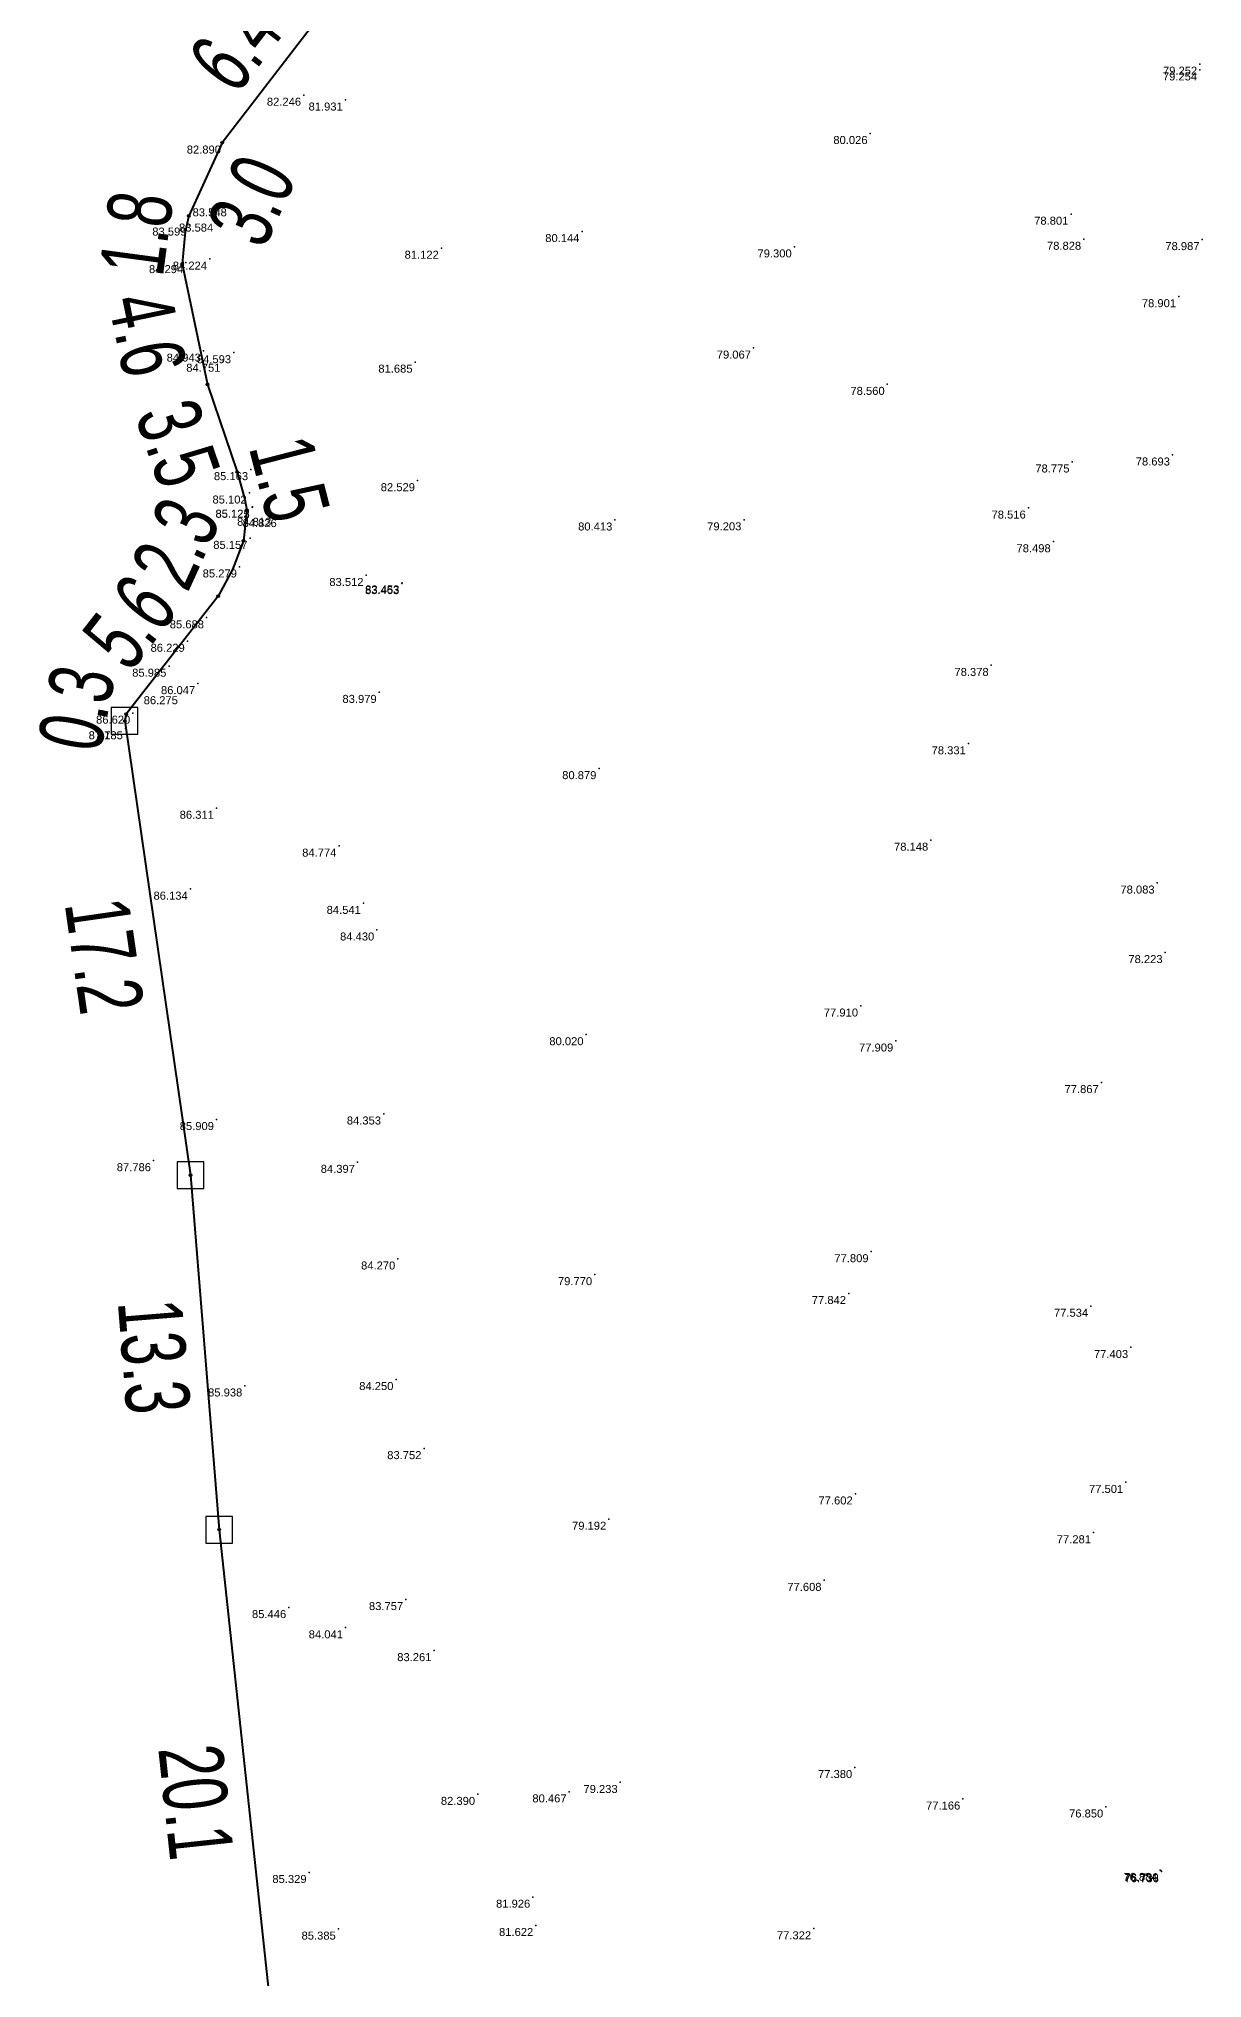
# Model space of a CAD drawing. Header units: millimetres. Extents: x 706139 to 707011, y 753722 to 954403.
# Drawn here: x 706291.1 to 706334.7, y 954112.8 to 954185.6 of the extents above; entities that cross this region are included whole.
import ezdxf
from ezdxf.enums import TextEntityAlignment as Align

# ---------------------------------------------------------------- set-up
doc = ezdxf.new("R2010")
doc.units = ezdxf.units.MM
doc.linetypes.add('SOLID_LINE', pattern=[0])
doc.layers.add('BD', color=1, linetype='Continuous', lineweight=40)
doc.layers.add('BD SYMBOL', color=7, linetype='Continuous', lineweight=30)
for name, color, linetype in [('dim', 7, 'Continuous'), ('Height', 7, 'Continuous'), ('SY SYMBOL', 7, 'Continuous')]:
    doc.layers.add(name, color=color, linetype=linetype)
doc.styles.add('DIM', font='ARIALN.TTF', dxfattribs={"width": 0.8, "height": 2.4})
doc.styles.get("Standard").update_dxf_attribs({"font": 'arial.ttf'})
doc.dimstyles.get("Standard").update_dxf_attribs({"dimtxt": 0.18, "dimasz": 0.18, "dimexe": 0.18, "dimexo": 0.0625, "dimgap": 0.09, "dimtad": 0, "dimtih": 1, "dimtoh": 1, "dimdec": 4, "dimzin": 0, "dimdsep": 46, "dimtxsty": 'Standard', "dimcen": 0.09, "dimadec": 0, "dimazin": 0, "dimtfac": 1, "dimtdec": 4, "dimtofl": 0, "dimtmove": 0, "dimatfit": 3, "dimfxl": 1, "dimtolj": 1, "dimtzin": 0, "dimarcsym": 0})

# ---------------------------------------------------------------- blocks, each defined once
blk = doc.blocks.new('BD')
at = {"linetype": 'ByBlock'}
for p, q in [((-0.037, -0.034), (0.037, 0.034)), ((-0.035, 0.035), (0.035, -0.035))]:
    blk.add_line(p, q, dxfattribs=at)
blk.add_circle((0, 0), 0.05)
blk.add_point((0, 0))
blk = doc.blocks.new('SYSTONE')
at = {"color": 6}
blk.add_polyline3d([(-0.256, -0.003, 0), (-0.256, -0.253, 0), (0.244, -0.253, 0), (0.244, 0.247, 0), (-0.256, 0.247, 0), (-0.256, -0.003, 0)], close=True, dxfattribs=at)
blk.add_point((0, 0), dxfattribs=at)
blk = doc.blocks.new('*D229')
at = {"layer": 'Defpoints', "color": 0, "transparency": 16777216}
for p in [(707544.743, 954098.231), (707546.692, 954098.44), (707548.837, 954078.446)]:
    blk.add_point(p, dxfattribs=at)
at = {"layer": 'dim', "color": 0, "transparency": 16777216, "insert": (707545.815, 954088.234), "char_height": 2.4, "attachment_point": 5, "rotation": 276.1234, "style": 'DIM'}
blk.add_mtext('\\A1;20.1', dxfattribs=at)
blk = doc.blocks.new('*D230')
at = {"layer": 'Defpoints', "color": 0, "transparency": 16777216}
for p in [(707543.71, 954111.581), (707545.62, 954111.735), (707546.692, 954098.44)]:
    blk.add_point(p, dxfattribs=at)
at = {"layer": 'dim', "color": 0, "transparency": 16777216, "insert": (707544.246, 954104.934), "char_height": 2.4, "attachment_point": 5, "rotation": 274.60989, "style": 'DIM'}
blk.add_mtext('\\A1;13.3', dxfattribs=at)
blk = doc.blocks.new('*D231')
at = {"layer": 'Defpoints', "color": 0, "transparency": 16777216}
for p in [(707543.163, 954128.761), (707541.166, 954128.473), (707545.62, 954111.735)]:
    blk.add_point(p, dxfattribs=at)
at = {"layer": 'dim', "color": 0, "transparency": 16777216, "insert": (707542.394, 954119.96), "char_height": 2.4, "attachment_point": 5, "rotation": 278.21159, "style": 'DIM'}
blk.add_mtext('\\A1;17.2', dxfattribs=at)
blk = doc.blocks.new('*D232')
at = {"layer": 'Defpoints', "color": 0, "transparency": 16777216}
for p in [(707541.385, 954129.373), (707543.163, 954128.761), (707543.213, 954129.02)]:
    blk.add_point(p, dxfattribs=at)
at = {"layer": 'dim', "color": 0, "transparency": 16777216, "insert": (707541.36, 954129.243), "char_height": 2.4, "attachment_point": 5, "rotation": 79.07345, "style": 'DIM'}
blk.add_mtext('\\A1;0.3', dxfattribs=at)
blk = doc.blocks.new('*D233')
at = {"layer": 'Defpoints', "color": 0, "transparency": 16777216}
for p in [(707545.07, 954134.678), (707546.657, 954133.442), (707543.213, 954129.02)]:
    blk.add_point(p, dxfattribs=at)
at = {"layer": 'dim', "color": 0, "transparency": 16777216, "insert": (707543.348, 954132.467), "char_height": 2.4, "attachment_point": 5, "rotation": 52.08736, "style": 'DIM'}
blk.add_mtext('\\A1;5.6', dxfattribs=at)
blk = doc.blocks.new('*D234')
at = {"layer": 'Defpoints', "color": 0, "transparency": 16777216}
for p in [(707545.545, 954136.457), (707547.606, 954135.513), (707546.657, 954133.442)]:
    blk.add_point(p, dxfattribs=at)
at = {"layer": 'dim', "color": 0, "transparency": 16777216, "insert": (707545.071, 954135.422), "char_height": 2.4, "attachment_point": 5, "rotation": 65.3812, "style": 'DIM'}
blk.add_mtext('\\A1;2.3', dxfattribs=at)
blk = doc.blocks.new('*D235')
at = {"layer": 'Defpoints', "color": 0, "transparency": 16777216}
for p in [(707547.37, 954138.098), (707549.141, 954138.553), (707547.739, 954136.662)]:
    blk.add_point(p, dxfattribs=at)
at = {"layer": 'dim', "color": 0, "transparency": 16777216, "insert": (707549.326, 954137.835), "char_height": 2.4, "attachment_point": 5, "rotation": 284.41115, "style": 'DIM'}
blk.add_mtext('\\A1;1.5', dxfattribs=at)
blk = doc.blocks.new('*D236')
at = {"layer": 'Defpoints', "color": 0, "transparency": 16777216}
for p in [(707546.253, 954141.379), (707544.583, 954140.811), (707547.37, 954138.098)]:
    blk.add_point(p, dxfattribs=at)
at = {"layer": 'dim', "color": 0, "transparency": 16777216, "insert": (707545.142, 954139.17), "char_height": 2.4, "attachment_point": 5, "rotation": 288.80088, "style": 'DIM'}
blk.add_mtext('\\A1;3.5', dxfattribs=at)
blk = doc.blocks.new('*D237')
at = {"layer": 'Defpoints', "color": 0, "transparency": 16777216}
for p in [(707543.524, 954145.523), (707545.313, 954145.895), (707546.253, 954141.379)]:
    blk.add_point(p, dxfattribs=at)
at = {"layer": 'dim', "color": 0, "transparency": 16777216, "insert": (707543.994, 954143.265), "char_height": 2.4, "attachment_point": 5, "rotation": 281.75816, "style": 'DIM'}
blk.add_mtext('\\A1;4.6', dxfattribs=at)
blk = doc.blocks.new('*D238')
at = {"layer": 'Defpoints', "color": 0, "transparency": 16777216}
for p in [(707543.73, 954147.947), (707545.555, 954147.702), (707545.313, 954145.895)]:
    blk.add_point(p, dxfattribs=at)
at = {"layer": 'dim', "color": 0, "transparency": 16777216, "insert": (707543.609, 954147.043), "char_height": 2.4, "attachment_point": 5, "rotation": 82.37213, "style": 'DIM'}
blk.add_mtext('\\A1;1.8', dxfattribs=at)
blk = doc.blocks.new('*D239')
at = {"layer": 'Defpoints', "color": 0, "transparency": 16777216}
for p in [(707546.809, 954150.443), (707548.549, 954149.647), (707545.555, 954147.702)]:
    blk.add_point(p, dxfattribs=at)
at = {"layer": 'dim', "color": 0, "transparency": 16777216, "insert": (707547.922, 954148.277), "char_height": 2.4, "attachment_point": 5, "rotation": 65.41603, "style": 'DIM'}
blk.add_mtext('\\A1;3.0', dxfattribs=at)
blk = doc.blocks.new('*D240')
at = {"layer": 'Defpoints', "color": 0, "transparency": 16777216}
for p in [(707549.277, 954156.656), (707550.727, 954155.542), (707546.809, 954150.443)]:
    blk.add_point(p, dxfattribs=at)
at = {"layer": 'dim', "color": 0, "transparency": 16777216, "insert": (707547.318, 954154.106), "char_height": 2.4, "attachment_point": 5, "rotation": 52.46183, "style": 'DIM'}
blk.add_mtext('\\A1;6.4', dxfattribs=at)
blk = doc.blocks.new('FGHFGH')
at = {"layer": 'BD'}
for p, q in [((707550.72674, 954155.5422), (707546.80874, 954150.4432)), ((707546.80874, 954150.4432), (707545.55474, 954147.7022)), ((707545.55474, 954147.7022), (707545.41974, 954147.1002)), ((707545.41974, 954147.1002), (707545.31274, 954145.8952)), ((707545.31274, 954145.8952), (707546.25274, 954141.3792)), ((707546.25274, 954141.3792), (707547.36974, 954138.0982)), ((707547.36974, 954138.0982), (707547.66074, 954137.0652)), ((707547.73874, 954136.6622), (707547.60574, 954135.5132)), ((707547.66074, 954137.0652), (707547.73874, 954136.6622)), ((707547.60574, 954135.5132), (707547.19774, 954134.4372)), ((707547.19774, 954134.4372), (707546.65674, 954133.4422)), ((707546.65674, 954133.4422), (707543.21274, 954129.0202)), ((707543.21274, 954129.0202), (707543.16274, 954128.7612)), ((707543.16274, 954128.7612), (707545.61974, 954111.7352)), ((707545.61974, 954111.7352), (707546.69174, 954098.4402)), ((707546.69174, 954098.4402), (707548.83674, 954078.4462))]:
    blk.add_line(p, q, dxfattribs=at)
at = {"layer": 'BD SYMBOL'}
for p in [(707546.80874, 954150.4432), (707545.55474, 954147.7022), (707545.31274, 954145.8952), (707546.25274, 954141.3792), (707547.36974, 954138.0982), (707547.73874, 954136.6622), (707547.60574, 954135.5132), (707546.65674, 954133.4422), (707543.16274, 954128.7612), (707543.21274, 954129.0202), (707545.61974, 954111.7352), (707546.69174, 954098.4402)]:
    blk.add_blockref('BD', p, dxfattribs=at)
at = {"layer": 'SY SYMBOL', "xscale": 2, "yscale": 2, "zscale": 2}
for p in [(707543.16274, 954128.7692), (707545.62774, 954111.7392), (707546.70374, 954098.4382)]:
    blk.add_blockref('SYSTONE', p, dxfattribs=at)
at = {"layer": 'dim'}
for p1, p2, distance, picture, middle in [((707546.80874, 954150.4432), (707550.72674, 954155.5422), 1.82771, '*D240', (707547.31846, 954154.10631)), ((707545.55474, 954147.7022), (707546.80874, 954150.4432), -1.91362, '*D239', (707547.9219, 954148.27659)), ((707545.31274, 954145.8952), (707545.55474, 954147.7022), 1.84055, '*D238', (707543.60947, 954147.04302)), ((707546.25274, 954141.3792), (707545.31274, 954145.8952), 1.82709, '*D237', (707543.99398, 954143.26488)), ((707547.36974, 954138.0982), (707546.25274, 954141.3792), 1.76337, '*D236', (707545.14195, 954139.1704)), ((707547.73874, 954136.6622), (707547.36974, 954138.0982), -1.8293, '*D235', (707549.32598, 954137.83548)), ((707546.65674, 954133.4422), (707547.60574, 954135.5132), 2.26668, '*D234', (707545.0706, 954135.42196)), ((707543.21274, 954129.0202), (707546.65674, 954133.4422), 2.01157, '*D233', (707543.34771, 954132.46723)), ((707543.16274, 954128.7612), (707543.21274, 954129.0202), 1.86107, '*D232', (707541.36041, 954129.24347)), ((707545.61974, 954111.7352), (707543.16274, 954128.7612), 2.01761, '*D231', (707542.39431, 954119.96003)), ((707546.69174, 954098.4402), (707545.61974, 954111.7352), 1.91606, '*D230', (707544.24588, 954104.93371)), ((707548.83674, 954078.4462), (707546.69174, 954098.4402), 1.96019, '*D229', (707545.81523, 954088.23411))]:
    dim = blk.add_aligned_dim(p1=p1, p2=p2, distance=distance, dimstyle='Standard', dxfattribs=at)
    dim.commit()
    dim.dimension.update_dxf_attribs({"geometry": picture, "text_midpoint": middle})

msp = doc.modelspace()

# ---------------------------------------------------------------- linework, layer by layer
at = {"color": 0, "linetype": 'SOLID_LINE'}
for p in [(706334.6322, 954184.6088, 79.2516), (706334.6322, 954184.6088, 79.2516), (706334.6322, 954184.6088, 79.2516), (706334.6291, 954184.3936, 79.2541), (706334.6291, 954184.3936, 79.2541), (706334.6291, 954184.3936, 79.2541), (706301.0451, 954183.4455, 82.2464), (706301.0451, 954183.4455, 82.2464), (706301.0451, 954183.4455, 82.2464), (706302.6074, 954183.2642, 81.9313), (706302.6074, 954183.2642, 81.9313), (706302.6074, 954183.2642, 81.9313), (706322.277, 954182.0097, 80.0263), (706322.277, 954182.0097, 80.0263), (706322.277, 954182.0097, 80.0263), (706298.042, 954181.6518, 82.8902), (706298.042, 954181.6518, 82.8902), (706298.042, 954181.6518, 82.8902), (706298.2612, 954179.2987, 83.5481), (706298.2612, 954179.2987, 83.5481), (706298.2612, 954179.2987, 83.5481), (706329.8044, 954178.9842, 78.8008), (706329.8044, 954178.9842, 78.8008), (706329.8044, 954178.9842, 78.8008), (706296.7499, 954178.5766, 83.5991), (706296.7499, 954178.5766, 83.5991), (706296.7499, 954178.5766, 83.5991), (706297.7523, 954178.7265, 83.5839), (706297.7523, 954178.7265, 83.5839), (706297.7523, 954178.7265, 83.5839), (706311.4787, 954178.3335, 80.1444), (706311.4787, 954178.3335, 80.1444), (706311.4787, 954178.3335, 80.1444), (706330.2838, 954178.0446, 78.8276), (706330.2838, 954178.0446, 78.8276), (706330.2838, 954178.0446, 78.8276), (706306.2067, 954177.709, 81.1217), (706306.2067, 954177.709, 81.1217), (706306.2067, 954177.709, 81.1217), (706319.4338, 954177.7574, 79.2997), (706319.4338, 954177.7574, 79.2997), (706319.4338, 954177.7574, 79.2997), (706334.7201, 954178.0318, 78.9868), (706334.7201, 954178.0318, 78.9868), (706334.7201, 954178.0318, 78.9868), (706296.6265, 954177.1692, 84.2937), (706296.6265, 954177.1692, 84.2937), (706296.6265, 954177.1692, 84.2937), (706297.5195, 954177.3004, 84.2238), (706297.5195, 954177.3004, 84.2238), (706297.5195, 954177.3004, 84.2238), (706333.8402, 954175.892, 78.901), (706333.8402, 954175.892, 78.901), (706333.8402, 954175.892, 78.901), (706297.2887, 954173.8509, 84.943), (706297.2887, 954173.8509, 84.943), (706297.2887, 954173.8509, 84.943), (706298.4206, 954173.7911, 84.5925), (706298.4206, 954173.7911, 84.5925), (706298.4206, 954173.7911, 84.5925), (706317.9073, 954173.9636, 79.0668), (706317.9073, 954173.9636, 79.0668), (706317.9073, 954173.9636, 79.0668), (706298.0235, 954173.4713, 84.7507), (706298.0235, 954173.4713, 84.7507), (706298.0235, 954173.4713, 84.7507), (706305.2226, 954173.4359, 81.6854), (706305.2226, 954173.4359, 81.6854), (706305.2226, 954173.4359, 81.6854), (706322.9178, 954172.604, 78.56), (706322.9178, 954172.604, 78.56), (706322.9178, 954172.604, 78.56), (706299.0598, 954169.4071, 85.1626), (706299.0598, 954169.4071, 85.1626), (706299.0598, 954169.4071, 85.1626), (706329.8472, 954169.6939, 78.7749), (706329.8472, 954169.6939, 78.7749), (706329.8472, 954169.6939, 78.7749), (706333.6108, 954169.9564, 78.6932), (706333.6108, 954169.9564, 78.6932), (706333.6108, 954169.9564, 78.6932), (706305.3133, 954168.9933, 82.5295), (706305.3133, 954168.9933, 82.5295), (706305.3133, 954168.9933, 82.5295), (706299.0058, 954168.5302, 85.102), (706299.0058, 954168.5302, 85.102), (706299.0058, 954168.5302, 85.102), (706299.1176, 954167.9959, 85.1247), (706299.1176, 954167.9959, 85.1247), (706299.1176, 954167.9959, 85.1247), (706299.1183, 954168.002, 85.1223), (706299.1183, 954168.002, 85.1223), (706299.1183, 954168.002, 85.1223), (706299.1188, 954167.994, 85.1234), (706299.1188, 954167.994, 85.1234), (706299.1188, 954167.994, 85.1234), (706328.2058, 954167.9655, 78.5155), (706328.2058, 954167.9655, 78.5155), (706328.2058, 954167.9655, 78.5155), (706299.9291, 954167.6948, 84.8127), (706299.9291, 954167.6948, 84.8127), (706299.9291, 954167.6948, 84.8127), (706300.1327, 954167.6468, 84.826), (706300.1327, 954167.6468, 84.826), (706300.1327, 954167.6468, 84.826), (706312.711, 954167.5189, 80.4131), (706312.711, 954167.5189, 80.4131), (706312.711, 954167.5189, 80.4131), (706317.5478, 954167.5245, 79.2025), (706317.5478, 954167.5245, 79.2025), (706317.5478, 954167.5245, 79.2025), (706299.0357, 954166.8303, 85.1571), (706299.0357, 954166.8303, 85.1571), (706299.0357, 954166.8303, 85.1571), (706329.1415, 954166.7033, 78.498), (706329.1415, 954166.7033, 78.498), (706329.1415, 954166.7033, 78.498), (706298.639, 954165.7585, 85.2794), (706298.639, 954165.7585, 85.2794), (706298.639, 954165.7585, 85.2794), (706303.3857, 954165.4385, 83.5124), (706303.3857, 954165.4385, 83.5124), (706303.3857, 954165.4385, 83.5124), (706304.723, 954165.1334, 83.4633), (706304.723, 954165.1334, 83.4633), (706304.723, 954165.1334, 83.4633), (706304.7294, 954165.1608, 83.4526), (706304.7294, 954165.1608, 83.4526), (706304.7294, 954165.1608, 83.4526), (706297.4052, 954163.8511, 85.6884), (706297.4052, 954163.8511, 85.6884), (706297.4052, 954163.8511, 85.6884), (706296.6852, 954162.9722, 86.2286), (706296.6852, 954162.9722, 86.2286), (706296.6852, 954162.9722, 86.2286), (706326.8161, 954162.0654, 78.3776), (706326.8161, 954162.0654, 78.3776), (706326.8161, 954162.0654, 78.3776), (706295.9969, 954162.0364, 85.9847), (706295.9969, 954162.0364, 85.9847), (706295.9969, 954162.0364, 85.9847), (706297.076, 954161.3833, 86.0466), (706297.076, 954161.3833, 86.0466), (706297.076, 954161.3833, 86.0466), (706296.4278, 954161.0055, 86.2745), (706296.4278, 954161.0055, 86.2745), (706296.4278, 954161.0055, 86.2745), (706303.8773, 954161.0559, 83.9794), (706303.8773, 954161.0559, 83.9794), (706303.8773, 954161.0559, 83.9794), (706294.6428, 954160.276, 86.6201), (706294.6428, 954160.276, 86.6201), (706294.6428, 954160.276, 86.6201), (706294.3645, 954159.6929, 87.7854), (706294.3645, 954159.6929, 87.7854), (706294.3645, 954159.6929, 87.7854), (706294.3652, 954159.6896, 87.1848), (706294.3652, 954159.6896, 87.1848), (706294.3652, 954159.6896, 87.1848), (706325.9596, 954159.1271, 78.3308), (706325.9596, 954159.1271, 78.3308), (706325.9596, 954159.1271, 78.3308), (706312.1141, 954158.1963, 80.8785), (706312.1141, 954158.1963, 80.8785), (706312.1141, 954158.1963, 80.8785), (706297.7769, 954156.7109, 86.3105), (706297.7769, 954156.7109, 86.3105), (706297.7769, 954156.7109, 86.3105), (706324.5511, 954155.5145, 78.1484), (706324.5511, 954155.5145, 78.1484), (706324.5511, 954155.5145, 78.1484), (706302.3687, 954155.2917, 84.7738), (706302.3687, 954155.2917, 84.7738), (706302.3687, 954155.2917, 84.7738), (706296.7961, 954153.6781, 86.1339), (706296.7961, 954153.6781, 86.1339), (706296.7961, 954153.6781, 86.1339), (706333.037, 954153.9076, 78.0833), (706333.037, 954153.9076, 78.0833), (706333.037, 954153.9076, 78.0833), (706303.2855, 954153.1446, 84.5412), (706303.2855, 954153.1446, 84.5412), (706303.2855, 954153.1446, 84.5412), (706303.7881, 954152.1471, 84.4297), (706303.7881, 954152.1471, 84.4297), (706303.7881, 954152.1471, 84.4297), (706333.3347, 954151.3008, 78.2232), (706333.3347, 954151.3008, 78.2232), (706333.3347, 954151.3008, 78.2232), (706321.9203, 954149.2969, 77.9099), (706321.9203, 954149.2969, 77.9099), (706321.9203, 954149.2969, 77.9099), (706311.632, 954148.2201, 80.0198), (706311.632, 954148.2201, 80.0198), (706311.632, 954148.2201, 80.0198), (706323.2389, 954147.9839, 77.9091), (706323.2389, 954147.9839, 77.9091), (706323.2389, 954147.9839, 77.9091), (706330.9422, 954146.426, 77.8672), (706330.9422, 954146.426, 77.8672), (706330.9422, 954146.426, 77.8672), (706297.7785, 954145.0394, 85.9085), (706297.7785, 954145.0394, 85.9085), (706297.7785, 954145.0394, 85.9085), (706304.0414, 954145.2474, 84.3529), (706304.0414, 954145.2474, 84.3529), (706304.0414, 954145.2474, 84.3529), (706295.4186, 954143.4976, 87.7858), (706295.4186, 954143.4976, 87.7858), (706295.4186, 954143.4976, 87.7858), (706303.063, 954143.435, 84.3975), (706303.063, 954143.435, 84.3975), (706303.063, 954143.435, 84.3975), (706304.576, 954139.8119, 84.2702), (706304.576, 954139.8119, 84.2702), (706304.576, 954139.8119, 84.2702), (706322.315, 954140.0852, 77.8093), (706322.315, 954140.0852, 77.8093), (706322.315, 954140.0852, 77.8093), (706311.9547, 954139.2242, 79.7704), (706311.9547, 954139.2242, 79.7704), (706311.9547, 954139.2242, 79.7704), (706321.4696, 954138.5165, 77.8418), (706321.4696, 954138.5165, 77.8418), (706321.4696, 954138.5165, 77.8418), (706330.5459, 954138.04, 77.5342), (706330.5459, 954138.04, 77.5342), (706330.5459, 954138.04, 77.5342), (706332.0448, 954136.493, 77.4025), (706332.0448, 954136.493, 77.4025), (706332.0448, 954136.493, 77.4025), (706304.5058, 954135.2919, 84.2502), (706304.5058, 954135.2919, 84.2502), (706304.5058, 954135.2919, 84.2502), (706298.8419, 954135.0513, 85.9378), (706298.8419, 954135.0513, 85.9378), (706298.8419, 954135.0513, 85.9378), (706305.5559, 954132.7016, 83.7518), (706305.5559, 954132.7016, 83.7518), (706305.5559, 954132.7016, 83.7518), (706321.7197, 954131.0029, 77.6019), (706321.7197, 954131.0029, 77.6019), (706321.7197, 954131.0029, 77.6019), (706331.8588, 954131.4346, 77.501), (706331.8588, 954131.4346, 77.501), (706331.8588, 954131.4346, 77.501), (706312.4832, 954130.0555, 79.1918), (706312.4832, 954130.0555, 79.1918), (706312.4832, 954130.0555, 79.1918), (706330.6521, 954129.5471, 77.2807), (706330.6521, 954129.5471, 77.2807), (706330.6521, 954129.5471, 77.2807), (706320.552, 954127.7628, 77.6082), (706320.552, 954127.7628, 77.6082), (706320.552, 954127.7628, 77.6082), (706300.4866, 954126.7415, 85.4463), (706300.4866, 954126.7415, 85.4463), (706300.4866, 954126.7415, 85.4463), (706304.8713, 954127.0418, 83.7571), (706304.8713, 954127.0418, 83.7571), (706304.8713, 954127.0418, 83.7571), (706302.6143, 954125.9828, 84.0406), (706302.6143, 954125.9828, 84.0406), (706302.6143, 954125.9828, 84.0406), (706305.9312, 954125.1269, 83.2615), (706305.9312, 954125.1269, 83.2615), (706305.9312, 954125.1269, 83.2615), (706321.7021, 954120.7444, 77.3798), (706321.7021, 954120.7444, 77.3798), (706321.7021, 954120.7444, 77.3798), (706312.9107, 954120.1848, 79.2327), (706312.9107, 954120.1848, 79.2327), (706312.9107, 954120.1848, 79.2327), (706307.5665, 954119.7383, 82.3902), (706307.5665, 954119.7383, 82.3902), (706307.5665, 954119.7383, 82.3902), (706310.9963, 954119.8313, 80.4669), (706310.9963, 954119.8313, 80.4669), (706310.9963, 954119.8313, 80.4669), (706325.7524, 954119.5624, 77.1659), (706325.7524, 954119.5624, 77.1659), (706325.7524, 954119.5624, 77.1659), (706331.1114, 954119.2656, 76.8497), (706331.1114, 954119.2656, 76.8497), (706331.1114, 954119.2656, 76.8497), (706301.2506, 954116.8086, 85.3288), (706301.2506, 954116.8086, 85.3288), (706301.2506, 954116.8086, 85.3288), (706333.1467, 954116.8872, 76.8844), (706333.1467, 954116.8872, 76.8844), (706333.1467, 954116.8872, 76.8844), (706333.1828, 954116.8714, 76.7295), (706333.1828, 954116.8714, 76.7295), (706333.1828, 954116.8714, 76.7295), (706333.1934, 954116.8371, 76.7361), (706333.1934, 954116.8371, 76.7361), (706333.1934, 954116.8371, 76.7361), (706309.6345, 954115.8833, 81.9259), (706309.6345, 954115.8833, 81.9259), (706309.6345, 954115.8833, 81.9259), (706309.7461, 954114.8219, 81.6224), (706309.7461, 954114.8219, 81.6224), (706309.7461, 954114.8219, 81.6224), (706302.3456, 954114.6872, 85.385), (706302.3456, 954114.6872, 85.385), (706302.3456, 954114.6872, 85.385), (706320.1621, 954114.6984, 77.322), (706320.1621, 954114.6984, 77.322), (706320.1621, 954114.6984, 77.322)]:
    msp.add_point(p, dxfattribs=at)

# ---------------------------------------------------------------- block references
msp.add_blockref('FGHFGH', (-1248.8207, 31.2158))

# ---------------------------------------------------------------- texts
at = {"layer": 'Height', "color": 4, "linetype": 'SOLID_LINE'}
for s, p in [('79.254', (706334.5291, 954184.2936, 79.2541)), ('79.254', (706334.5291, 954184.2936, 79.2541)), ('79.254', (706334.5291, 954184.2936, 79.2541)), ('79.252', (706334.5322, 954184.5088, 79.2516)), ('79.252', (706334.5322, 954184.5088, 79.2516)), ('79.252', (706334.5322, 954184.5088, 79.2516)), ('82.246', (706300.9451, 954183.3455, 82.2464)), ('82.246', (706300.9451, 954183.3455, 82.2464)), ('82.246', (706300.9451, 954183.3455, 82.2464)), ('81.931', (706302.5074, 954183.1642, 81.9313)), ('81.931', (706302.5074, 954183.1642, 81.9313)), ('81.931', (706302.5074, 954183.1642, 81.9313)), ('80.026', (706322.177, 954181.9097, 80.0263)), ('80.026', (706322.177, 954181.9097, 80.0263)), ('80.026', (706322.177, 954181.9097, 80.0263)), ('82.890', (706297.942, 954181.5518, 82.8902)), ('82.890', (706297.942, 954181.5518, 82.8902)), ('82.890', (706297.942, 954181.5518, 82.8902)), ('83.548', (706298.1612, 954179.1987, 83.5481)), ('83.548', (706298.1612, 954179.1987, 83.5481)), ('83.548', (706298.1612, 954179.1987, 83.5481)), ('78.801', (706329.7044, 954178.8842, 78.8008)), ('78.801', (706329.7044, 954178.8842, 78.8008)), ('78.801', (706329.7044, 954178.8842, 78.8008)), ('83.599', (706296.6499, 954178.4766, 83.5991)), ('83.599', (706296.6499, 954178.4766, 83.5991)), ('83.599', (706296.6499, 954178.4766, 83.5991)), ('83.584', (706297.6523, 954178.6265, 83.5839)), ('83.584', (706297.6523, 954178.6265, 83.5839)), ('83.584', (706297.6523, 954178.6265, 83.5839)), ('80.144', (706311.3787, 954178.2335, 80.1444)), ('80.144', (706311.3787, 954178.2335, 80.1444)), ('80.144', (706311.3787, 954178.2335, 80.1444)), ('81.122', (706306.1067, 954177.609, 81.1217)), ('81.122', (706306.1067, 954177.609, 81.1217)), ('81.122', (706306.1067, 954177.609, 81.1217)), ('79.300', (706319.3338, 954177.6574, 79.2997)), ('79.300', (706319.3338, 954177.6574, 79.2997)), ('79.300', (706319.3338, 954177.6574, 79.2997)), ('78.828', (706330.1838, 954177.9446, 78.8276)), ('78.828', (706330.1838, 954177.9446, 78.8276)), ('78.828', (706330.1838, 954177.9446, 78.8276)), ('78.987', (706334.6201, 954177.9318, 78.9868)), ('78.987', (706334.6201, 954177.9318, 78.9868)), ('78.987', (706334.6201, 954177.9318, 78.9868)), ('84.294', (706296.5265, 954177.0692, 84.2937)), ('84.294', (706296.5265, 954177.0692, 84.2937)), ('84.294', (706296.5265, 954177.0692, 84.2937)), ('84.224', (706297.4195, 954177.2004, 84.2238)), ('84.224', (706297.4195, 954177.2004, 84.2238)), ('84.224', (706297.4195, 954177.2004, 84.2238)), ('78.901', (706333.7402, 954175.792, 78.901)), ('78.901', (706333.7402, 954175.792, 78.901)), ('78.901', (706333.7402, 954175.792, 78.901)), ('84.943', (706297.1887, 954173.7509, 84.943)), ('84.943', (706297.1887, 954173.7509, 84.943)), ('84.943', (706297.1887, 954173.7509, 84.943)), ('84.593', (706298.3206, 954173.6911, 84.5925)), ('84.593', (706298.3206, 954173.6911, 84.5925)), ('84.593', (706298.3206, 954173.6911, 84.5925)), ('79.067', (706317.8073, 954173.8636, 79.0668)), ('79.067', (706317.8073, 954173.8636, 79.0668)), ('79.067', (706317.8073, 954173.8636, 79.0668)), ('84.751', (706297.9235, 954173.3713, 84.7507)), ('84.751', (706297.9235, 954173.3713, 84.7507)), ('84.751', (706297.9235, 954173.3713, 84.7507)), ('81.685', (706305.1226, 954173.3359, 81.6854)), ('81.685', (706305.1226, 954173.3359, 81.6854)), ('81.685', (706305.1226, 954173.3359, 81.6854)), ('78.560', (706322.8178, 954172.504, 78.56)), ('78.560', (706322.8178, 954172.504, 78.56)), ('78.560', (706322.8178, 954172.504, 78.56)), ('85.163', (706298.9598, 954169.3071, 85.1626)), ('85.163', (706298.9598, 954169.3071, 85.1626)), ('85.163', (706298.9598, 954169.3071, 85.1626)), ('78.775', (706329.7472, 954169.5939, 78.7749)), ('78.775', (706329.7472, 954169.5939, 78.7749)), ('78.775', (706329.7472, 954169.5939, 78.7749)), ('78.693', (706333.5108, 954169.8564, 78.6932)), ('78.693', (706333.5108, 954169.8564, 78.6932)), ('78.693', (706333.5108, 954169.8564, 78.6932)), ('82.529', (706305.2133, 954168.8933, 82.5295)), ('82.529', (706305.2133, 954168.8933, 82.5295)), ('82.529', (706305.2133, 954168.8933, 82.5295)), ('85.102', (706298.9058, 954168.4302, 85.102)), ('85.102', (706298.9058, 954168.4302, 85.102)), ('85.102', (706298.9058, 954168.4302, 85.102)), ('85.125', (706299.0176, 954167.8959, 85.1247)), ('85.125', (706299.0176, 954167.8959, 85.1247)), ('85.125', (706299.0176, 954167.8959, 85.1247)), ('85.122', (706299.0183, 954167.902, 85.1223)), ('85.122', (706299.0183, 954167.902, 85.1223)), ('85.122', (706299.0183, 954167.902, 85.1223)), ('85.123', (706299.0188, 954167.894, 85.1234)), ('85.123', (706299.0188, 954167.894, 85.1234)), ('85.123', (706299.0188, 954167.894, 85.1234)), ('78.516', (706328.1058, 954167.8655, 78.5155)), ('78.516', (706328.1058, 954167.8655, 78.5155)), ('78.516', (706328.1058, 954167.8655, 78.5155)), ('84.813', (706299.8291, 954167.5948, 84.8127)), ('84.813', (706299.8291, 954167.5948, 84.8127)), ('84.813', (706299.8291, 954167.5948, 84.8127)), ('84.826', (706300.0327, 954167.5468, 84.826)), ('84.826', (706300.0327, 954167.5468, 84.826)), ('84.826', (706300.0327, 954167.5468, 84.826)), ('80.413', (706312.611, 954167.4189, 80.4131)), ('80.413', (706312.611, 954167.4189, 80.4131)), ('80.413', (706312.611, 954167.4189, 80.4131)), ('79.203', (706317.4478, 954167.4245, 79.2025)), ('79.203', (706317.4478, 954167.4245, 79.2025)), ('79.203', (706317.4478, 954167.4245, 79.2025)), ('85.157', (706298.9357, 954166.7303, 85.1571)), ('85.157', (706298.9357, 954166.7303, 85.1571)), ('85.157', (706298.9357, 954166.7303, 85.1571)), ('78.498', (706329.0415, 954166.6033, 78.498)), ('78.498', (706329.0415, 954166.6033, 78.498)), ('78.498', (706329.0415, 954166.6033, 78.498)), ('85.279', (706298.539, 954165.6585, 85.2794)), ('85.279', (706298.539, 954165.6585, 85.2794)), ('85.279', (706298.539, 954165.6585, 85.2794)), ('83.512', (706303.2857, 954165.3385, 83.5124)), ('83.512', (706303.2857, 954165.3385, 83.5124)), ('83.512', (706303.2857, 954165.3385, 83.5124)), ('83.463', (706304.623, 954165.0334, 83.4633)), ('83.463', (706304.623, 954165.0334, 83.4633)), ('83.463', (706304.623, 954165.0334, 83.4633)), ('83.453', (706304.6294, 954165.0608, 83.4526)), ('83.453', (706304.6294, 954165.0608, 83.4526)), ('83.453', (706304.6294, 954165.0608, 83.4526)), ('85.688', (706297.3052, 954163.7511, 85.6884)), ('85.688', (706297.3052, 954163.7511, 85.6884)), ('85.688', (706297.3052, 954163.7511, 85.6884)), ('86.229', (706296.5852, 954162.8722, 86.2286)), ('86.229', (706296.5852, 954162.8722, 86.2286)), ('86.229', (706296.5852, 954162.8722, 86.2286)), ('85.985', (706295.8969, 954161.9364, 85.9847)), ('85.985', (706295.8969, 954161.9364, 85.9847)), ('85.985', (706295.8969, 954161.9364, 85.9847)), ('78.378', (706326.7161, 954161.9654, 78.3776)), ('78.378', (706326.7161, 954161.9654, 78.3776)), ('78.378', (706326.7161, 954161.9654, 78.3776)), ('86.275', (706296.3278, 954160.9055, 86.2745)), ('86.275', (706296.3278, 954160.9055, 86.2745)), ('86.275', (706296.3278, 954160.9055, 86.2745)), ('86.047', (706296.976, 954161.2833, 86.0466)), ('86.047', (706296.976, 954161.2833, 86.0466)), ('86.047', (706296.976, 954161.2833, 86.0466)), ('83.979', (706303.7773, 954160.9559, 83.9794)), ('83.979', (706303.7773, 954160.9559, 83.9794)), ('83.979', (706303.7773, 954160.9559, 83.9794)), ('86.620', (706294.5428, 954160.176, 86.6201)), ('86.620', (706294.5428, 954160.176, 86.6201)), ('86.620', (706294.5428, 954160.176, 86.6201)), ('87.785', (706294.2645, 954159.5929, 87.7854)), ('87.785', (706294.2645, 954159.5929, 87.7854)), ('87.785', (706294.2645, 954159.5929, 87.7854)), ('87.185', (706294.2652, 954159.5896, 87.1848)), ('87.185', (706294.2652, 954159.5896, 87.1848)), ('87.185', (706294.2652, 954159.5896, 87.1848)), ('78.331', (706325.8596, 954159.0271, 78.3308)), ('78.331', (706325.8596, 954159.0271, 78.3308)), ('78.331', (706325.8596, 954159.0271, 78.3308)), ('80.879', (706312.0141, 954158.0963, 80.8785)), ('80.879', (706312.0141, 954158.0963, 80.8785)), ('80.879', (706312.0141, 954158.0963, 80.8785)), ('86.311', (706297.6769, 954156.6109, 86.3105)), ('86.311', (706297.6769, 954156.6109, 86.3105)), ('86.311', (706297.6769, 954156.6109, 86.3105)), ('84.774', (706302.2687, 954155.1917, 84.7738)), ('84.774', (706302.2687, 954155.1917, 84.7738)), ('84.774', (706302.2687, 954155.1917, 84.7738)), ('78.148', (706324.4511, 954155.4145, 78.1484)), ('78.148', (706324.4511, 954155.4145, 78.1484)), ('78.148', (706324.4511, 954155.4145, 78.1484)), ('86.134', (706296.6961, 954153.5781, 86.1339)), ('86.134', (706296.6961, 954153.5781, 86.1339)), ('86.134', (706296.6961, 954153.5781, 86.1339)), ('78.083', (706332.937, 954153.8076, 78.0833)), ('78.083', (706332.937, 954153.8076, 78.0833)), ('78.083', (706332.937, 954153.8076, 78.0833)), ('84.541', (706303.1855, 954153.0446, 84.5412)), ('84.541', (706303.1855, 954153.0446, 84.5412)), ('84.541', (706303.1855, 954153.0446, 84.5412)), ('84.430', (706303.6881, 954152.0471, 84.4297)), ('84.430', (706303.6881, 954152.0471, 84.4297)), ('84.430', (706303.6881, 954152.0471, 84.4297)), ('78.223', (706333.2347, 954151.2008, 78.2232)), ('78.223', (706333.2347, 954151.2008, 78.2232)), ('78.223', (706333.2347, 954151.2008, 78.2232)), ('77.910', (706321.8203, 954149.1969, 77.9099)), ('77.910', (706321.8203, 954149.1969, 77.9099)), ('77.910', (706321.8203, 954149.1969, 77.9099)), ('80.020', (706311.532, 954148.1201, 80.0198)), ('80.020', (706311.532, 954148.1201, 80.0198)), ('80.020', (706311.532, 954148.1201, 80.0198)), ('77.909', (706323.1389, 954147.8839, 77.9091)), ('77.909', (706323.1389, 954147.8839, 77.9091)), ('77.909', (706323.1389, 954147.8839, 77.9091)), ('77.867', (706330.8422, 954146.326, 77.8672)), ('77.867', (706330.8422, 954146.326, 77.8672)), ('77.867', (706330.8422, 954146.326, 77.8672)), ('85.909', (706297.6785, 954144.9394, 85.9085)), ('85.909', (706297.6785, 954144.9394, 85.9085)), ('85.909', (706297.6785, 954144.9394, 85.9085)), ('84.353', (706303.9414, 954145.1474, 84.3529)), ('84.353', (706303.9414, 954145.1474, 84.3529)), ('84.353', (706303.9414, 954145.1474, 84.3529)), ('87.786', (706295.3186, 954143.3976, 87.7858)), ('87.786', (706295.3186, 954143.3976, 87.7858)), ('87.786', (706295.3186, 954143.3976, 87.7858)), ('84.397', (706302.963, 954143.335, 84.3975)), ('84.397', (706302.963, 954143.335, 84.3975)), ('84.397', (706302.963, 954143.335, 84.3975)), ('84.270', (706304.476, 954139.7119, 84.2702)), ('84.270', (706304.476, 954139.7119, 84.2702)), ('84.270', (706304.476, 954139.7119, 84.2702)), ('77.809', (706322.215, 954139.9852, 77.8093)), ('77.809', (706322.215, 954139.9852, 77.8093)), ('77.809', (706322.215, 954139.9852, 77.8093)), ('79.770', (706311.8547, 954139.1242, 79.7704)), ('79.770', (706311.8547, 954139.1242, 79.7704)), ('79.770', (706311.8547, 954139.1242, 79.7704)), ('77.842', (706321.3696, 954138.4165, 77.8418)), ('77.842', (706321.3696, 954138.4165, 77.8418)), ('77.842', (706321.3696, 954138.4165, 77.8418)), ('77.534', (706330.4459, 954137.94, 77.5342)), ('77.534', (706330.4459, 954137.94, 77.5342)), ('77.534', (706330.4459, 954137.94, 77.5342)), ('77.403', (706331.9448, 954136.393, 77.4025)), ('77.403', (706331.9448, 954136.393, 77.4025)), ('77.403', (706331.9448, 954136.393, 77.4025)), ('84.250', (706304.4058, 954135.1919, 84.2502)), ('84.250', (706304.4058, 954135.1919, 84.2502)), ('84.250', (706304.4058, 954135.1919, 84.2502)), ('85.938', (706298.7419, 954134.9513, 85.9378)), ('85.938', (706298.7419, 954134.9513, 85.9378)), ('85.938', (706298.7419, 954134.9513, 85.9378)), ('83.752', (706305.4559, 954132.6016, 83.7518)), ('83.752', (706305.4559, 954132.6016, 83.7518)), ('83.752', (706305.4559, 954132.6016, 83.7518)), ('77.602', (706321.6197, 954130.9029, 77.6019)), ('77.602', (706321.6197, 954130.9029, 77.6019)), ('77.602', (706321.6197, 954130.9029, 77.6019)), ('77.501', (706331.7588, 954131.3346, 77.501)), ('77.501', (706331.7588, 954131.3346, 77.501)), ('77.501', (706331.7588, 954131.3346, 77.501)), ('79.192', (706312.3832, 954129.9555, 79.1918)), ('79.192', (706312.3832, 954129.9555, 79.1918)), ('79.192', (706312.3832, 954129.9555, 79.1918)), ('77.281', (706330.5521, 954129.4471, 77.2807)), ('77.281', (706330.5521, 954129.4471, 77.2807)), ('77.281', (706330.5521, 954129.4471, 77.2807)), ('77.608', (706320.452, 954127.6628, 77.6082)), ('77.608', (706320.452, 954127.6628, 77.6082)), ('77.608', (706320.452, 954127.6628, 77.6082)), ('85.446', (706300.3866, 954126.6415, 85.4463)), ('85.446', (706300.3866, 954126.6415, 85.4463)), ('85.446', (706300.3866, 954126.6415, 85.4463)), ('83.757', (706304.7713, 954126.9418, 83.7571)), ('83.757', (706304.7713, 954126.9418, 83.7571)), ('83.757', (706304.7713, 954126.9418, 83.7571)), ('84.041', (706302.5143, 954125.8828, 84.0406)), ('84.041', (706302.5143, 954125.8828, 84.0406)), ('84.041', (706302.5143, 954125.8828, 84.0406)), ('83.261', (706305.8312, 954125.0269, 83.2615)), ('83.261', (706305.8312, 954125.0269, 83.2615)), ('83.261', (706305.8312, 954125.0269, 83.2615)), ('77.380', (706321.6021, 954120.6444, 77.3798)), ('77.380', (706321.6021, 954120.6444, 77.3798)), ('77.380', (706321.6021, 954120.6444, 77.3798)), ('79.233', (706312.8107, 954120.0848, 79.2327)), ('79.233', (706312.8107, 954120.0848, 79.2327)), ('79.233', (706312.8107, 954120.0848, 79.2327)), ('82.390', (706307.4665, 954119.6383, 82.3902)), ('82.390', (706307.4665, 954119.6383, 82.3902)), ('82.390', (706307.4665, 954119.6383, 82.3902)), ('80.467', (706310.8963, 954119.7313, 80.4669)), ('80.467', (706310.8963, 954119.7313, 80.4669)), ('80.467', (706310.8963, 954119.7313, 80.4669)), ('77.166', (706325.6524, 954119.4624, 77.1659)), ('77.166', (706325.6524, 954119.4624, 77.1659)), ('77.166', (706325.6524, 954119.4624, 77.1659)), ('76.850', (706331.0114, 954119.1656, 76.8497)), ('76.850', (706331.0114, 954119.1656, 76.8497)), ('76.850', (706331.0114, 954119.1656, 76.8497)), ('85.329', (706301.1506, 954116.7086, 85.3288)), ('85.329', (706301.1506, 954116.7086, 85.3288)), ('85.329', (706301.1506, 954116.7086, 85.3288)), ('76.884', (706333.0467, 954116.7872, 76.8844)), ('76.884', (706333.0467, 954116.7872, 76.8844)), ('76.884', (706333.0467, 954116.7872, 76.8844)), ('76.730', (706333.0828, 954116.7714, 76.7295)), ('76.730', (706333.0828, 954116.7714, 76.7295)), ('76.730', (706333.0828, 954116.7714, 76.7295)), ('76.736', (706333.0934, 954116.7371, 76.7361)), ('76.736', (706333.0934, 954116.7371, 76.7361)), ('76.736', (706333.0934, 954116.7371, 76.7361)), ('81.926', (706309.5345, 954115.7833, 81.9259)), ('81.926', (706309.5345, 954115.7833, 81.9259)), ('81.926', (706309.5345, 954115.7833, 81.9259)), ('85.385', (706302.2456, 954114.5872, 85.385)), ('85.385', (706302.2456, 954114.5872, 85.385)), ('85.385', (706302.2456, 954114.5872, 85.385)), ('81.622', (706309.6461, 954114.7219, 81.6224)), ('81.622', (706309.6461, 954114.7219, 81.6224)), ('81.622', (706309.6461, 954114.7219, 81.6224)), ('77.322', (706320.0621, 954114.5984, 77.322)), ('77.322', (706320.0621, 954114.5984, 77.322)), ('77.322', (706320.0621, 954114.5984, 77.322))]:
    msp.add_text(s, height=0.3, dxfattribs=at).set_placement(p, align=Align.TOP_RIGHT)

doc.saveas('drawing.dxf')
